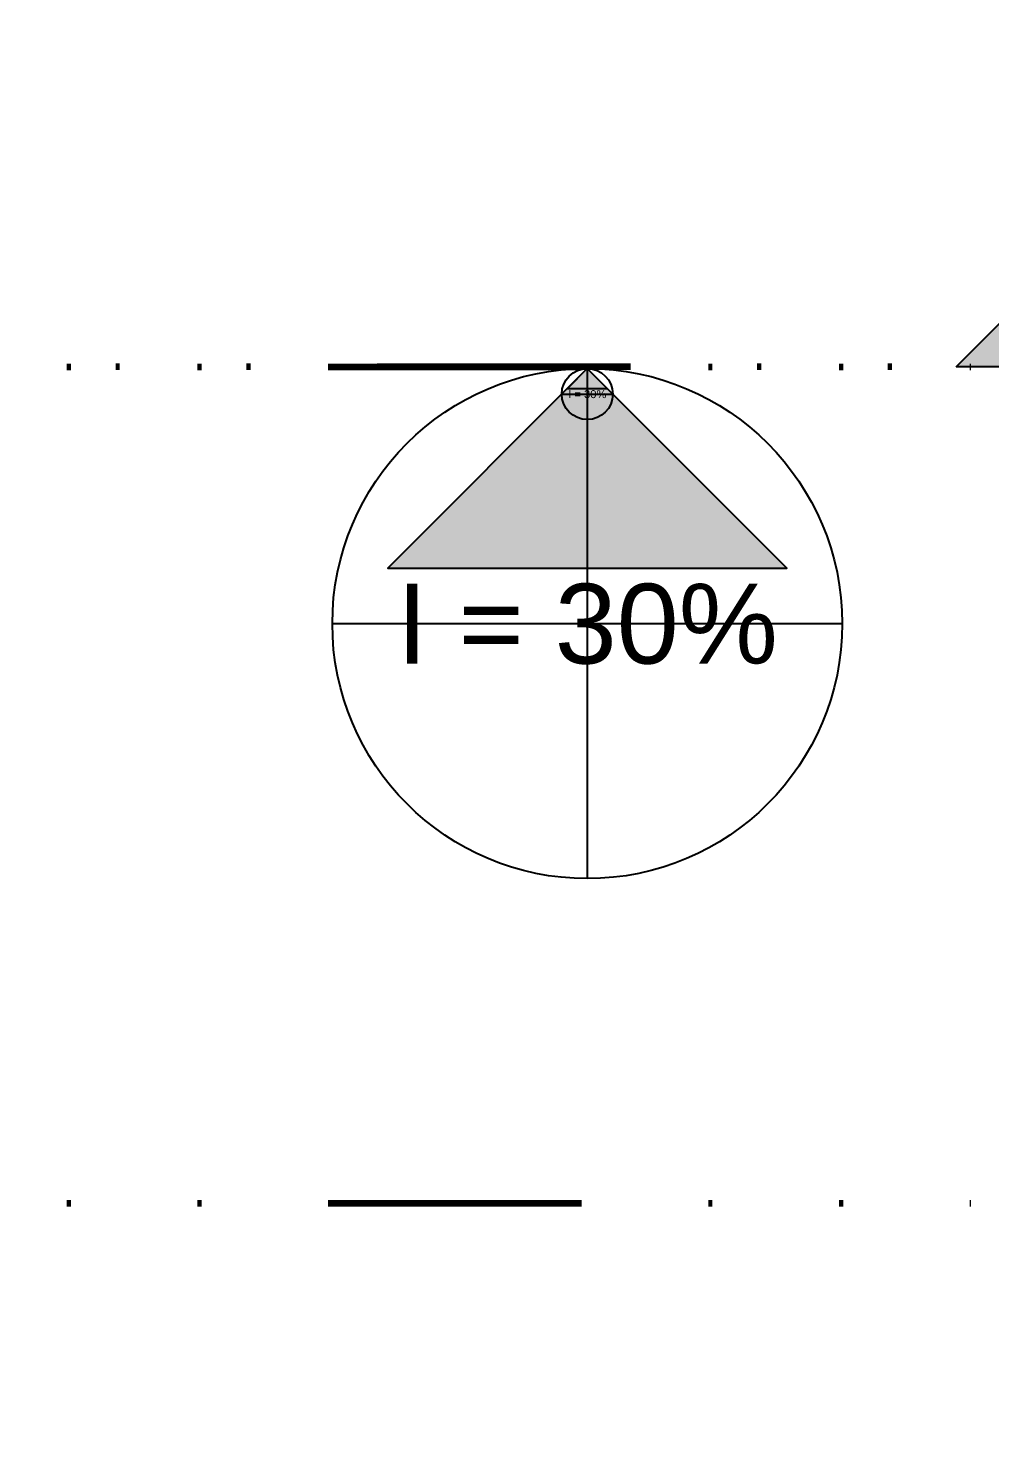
# Model space of a CAD drawing. Header units: metres. Extents: x 47682 to 48001, y 23344 to 23573.
# Drawn here: x 47757.97 to 47782.06, y 23395.91 to 23431.35 of the extents above; entities that cross this region are included whole.
import ezdxf
from ezdxf.enums import TextEntityAlignment as Align

# ---------------------------------------------------------------- set-up
doc = ezdxf.new("R2010")
doc.units = ezdxf.units.M
doc.header["$LTSCALE"] = 0.25
doc.linetypes.add('DIVIDEX2', pattern=[63.5, 25.4, -12.7, 0, -12.7, 0, -12.7])
for name, color, linetype in [('0 @ 0.1', 7, 'Continuous'), ('0 @ 1', 7, 'Continuous'), ('SIMB_01', 1, 'Continuous'), ('SIMB_PREENCHIMENTO', 253, 'Continuous'), ('SIMB_TXT', 1, 'Continuous')]:
    doc.layers.add(name, color=color, linetype=linetype)
doc.layers.add('ARQ_0', color=7, linetype='Continuous', true_color=0xff7400, plot=False)
doc.layers.add('ARQ_CINZA 06', color=255, linetype='Continuous', lineweight=9)
doc.layers.add('SIMB_LCT', color=252, linetype='DIVIDEX2', lineweight=100)
for name, color, linetype, lineweight, true_color in [('ARQ_COTA_AZUL', 5, 'Continuous', 20, 0x0000ff), ('ARQ_COTA_AZUL @ 0.1', 5, 'Continuous', 20, 0x0000ff), ('ARQ_COTA_AZUL @ 1', 5, 'Continuous', 20, 0x0000ff)]:
    doc.layers.add(name, color=color, linetype=linetype, lineweight=lineweight, true_color=true_color)
doc.styles.add('Annot_2.0mm', font='arial.ttf', dxfattribs={"height": 2})
doc.styles.add('SIMB', font='arial.ttf')

# ---------------------------------------------------------------- blocks, each defined once
blk = doc.blocks.new('*U29')
at = {"layer": 'SIMB_PREENCHIMENTO', "transparency": 33554587}
h = blk.add_hatch(color=256, dxfattribs=at)
h.dxf.hatch_style = 1
h.paths.add_polyline_path([(0, 8.483), (-4.152, 4.332, -0.401827), (4.152, 4.332)])
h = blk.add_hatch(color=256, dxfattribs=at)
h.dxf.hatch_style = 1
h.paths.add_polyline_path([(-4.332, 4.152), (-8.483, 0), (-6, 0, -0.193399)])
h = blk.add_hatch(color=256, dxfattribs=at)
h.dxf.hatch_style = 1
h.paths.add_polyline_path([(4.332, 4.152, -0.193399), (6, 0), (8.483, 0)])
at = {"layer": 'SIMB_01'}
for p, q in [((-8.483, 0), (0, 8.483)), ((8.483, 0), (0, 8.483)), ((-6, 0), (-8.483, 0)), ((-6, 0), (6, 0)), ((6, 0), (8.483, 0))]:
    blk.add_line(p, q, dxfattribs=at)
blk.add_circle((0, 0), 6, dxfattribs=at)
at = {"layer": 'SIMB_LCT'}
blk.add_line((6, 0), (38.483, 0), dxfattribs=at)
at = {"layer": 'SIMB_TXT', "style": 'SIMB'}
for tag, height, p in [('000', 3.5, (0, 2.25)), ('999', 2, (0, -2.525))]:
    blk.add_attdef(tag, text='', height=height, dxfattribs=at).set_placement(p, align=Align.MIDDLE_CENTER)
blk = doc.blocks.new('*U419')
at = {"layer": '0 @ 0.1', "xscale": 0.1, "yscale": 0.1, "zscale": 0.1}
blk.add_blockref('*U29', (-8.545, 1.9), dxfattribs=at).add_auto_attribs({'999': '-', '000': 'B'})
at = {"layer": '0 @ 1'}
blk.add_blockref('*U29', (-8.545, 1.9), dxfattribs=at).add_auto_attribs({'999': '-', '000': 'B'})
blk = doc.blocks.new('*U30')
at = {"layer": 'SIMB_PREENCHIMENTO', "transparency": 33554587}
h = blk.add_hatch(color=256, dxfattribs=at)
h.dxf.hatch_style = 1
h.paths.add_polyline_path([(0, 8.483), (-4.152, 4.332, -0.401827), (4.152, 4.332)])
h = blk.add_hatch(color=256, dxfattribs=at)
h.dxf.hatch_style = 1
h.paths.add_polyline_path([(-4.332, 4.152), (-8.483, 0), (-6, 0, -0.193399)])
h = blk.add_hatch(color=256, dxfattribs=at)
h.dxf.hatch_style = 1
h.paths.add_polyline_path([(4.332, 4.152, -0.193399), (6, 0), (8.483, 0)])
at = {"layer": 'SIMB_01'}
for p, q in [((-8.483, 0), (0, 8.483)), ((8.483, 0), (0, 8.483)), ((-6, 0), (-8.483, 0)), ((-6, 0), (6, 0)), ((6, 0), (8.483, 0))]:
    blk.add_line(p, q, dxfattribs=at)
blk.add_circle((0, 0), 6, dxfattribs=at)
at = {"layer": 'SIMB_LCT'}
blk.add_line((-6, 0), (-54.251, 0), dxfattribs=at)
at = {"layer": 'SIMB_TXT', "style": 'SIMB'}
for tag, height, p in [('000', 3.5, (0, 2.25)), ('999', 2, (0, -2.525))]:
    blk.add_attdef(tag, text='', height=height, dxfattribs=at).set_placement(p, align=Align.MIDDLE_CENTER)
blk = doc.blocks.new('*U420')
at = {"layer": '0 @ 0.1', "xscale": 0.1, "yscale": 0.1, "zscale": 0.1}
blk.add_blockref('*U30', (12.965, 1.9), dxfattribs=at).add_auto_attribs({'999': '-', '000': 'B'})
at = {"layer": '0 @ 1'}
blk.add_blockref('*U30', (12.965, 1.9), dxfattribs=at).add_auto_attribs({'999': '-', '000': 'B'})
blk = doc.blocks.new('Pav_sup')
for name in ['*U420', '*U419']:
    blk.add_blockref(name, (0, 0))
blk = doc.blocks.new('*U446')
at = {"layer": '0 @ 0.1', "xscale": 0.1, "yscale": 0.1, "zscale": 0.1}
blk.add_blockref('*U30', (12.965, 1.9), dxfattribs=at).add_auto_attribs({'999': '-', '000': 'B'})
at = {"layer": '0 @ 1'}
blk.add_blockref('*U30', (12.965, 1.9), dxfattribs=at).add_auto_attribs({'999': '-', '000': 'B'})
blk = doc.blocks.new('PAV_TER')
blk.add_blockref('*U446', (0, 0))
blk = doc.blocks.new('*U411')
at = {"layer": 'ARQ_CINZA 06'}
blk.add_hatch(color=256, dxfattribs=at).paths.add_polyline_path([(0, 0), (-5, -5), (5, -5)])
at = {"layer": 'ARQ_0'}
for p, q in [((0, 0), (0, -12.776)), ((-6.388, -6.388), (6.388, -6.388))]:
    blk.add_line(p, q, dxfattribs=at)
blk.add_circle((0, -6.388), 6.388, dxfattribs=at)
at = {"layer": 'SIMB_01'}
blk.add_lwpolyline([(0, 0), (-5, -5), (5, -5), (0, 0)], dxfattribs=at)
at = {"layer": 'SIMB_01', "style": 'Annot_2.0mm'}
blk.add_attdef('INCLINACAO', text='', height=2, dxfattribs=at).set_placement((0, -6.389), align=Align.MIDDLE_CENTER)
blk = doc.blocks.new('*U483')
at = {"layer": 'ARQ_COTA_AZUL @ 0.1', "xscale": 0.1, "yscale": 0.1, "zscale": 0.1}
blk.add_blockref('*U411', (47771.98, 23422.82), dxfattribs=at).add_auto_attribs({'INCLINACAO': 'I = 30%'})
at = {"layer": 'ARQ_COTA_AZUL @ 1'}
blk.add_blockref('*U411', (47771.98, 23422.82), dxfattribs=at).add_auto_attribs({'INCLINACAO': 'I = 30%'})

msp = doc.modelspace()

# ---------------------------------------------------------------- block references
at = {"xscale": -1}
for name, p in [('PAV_TER', (47740.303, 23420.963)), ('Pav_sup', (47740.303, 23400.013))]:
    msp.add_blockref(name, p, dxfattribs=at)
msp.add_blockref('Pav_sup', (47798.248, 23420.963))
at = {"layer": 'ARQ_COTA_AZUL'}
msp.add_blockref('*U483', (0, 0), dxfattribs=at)

doc.saveas('drawing.dxf')
